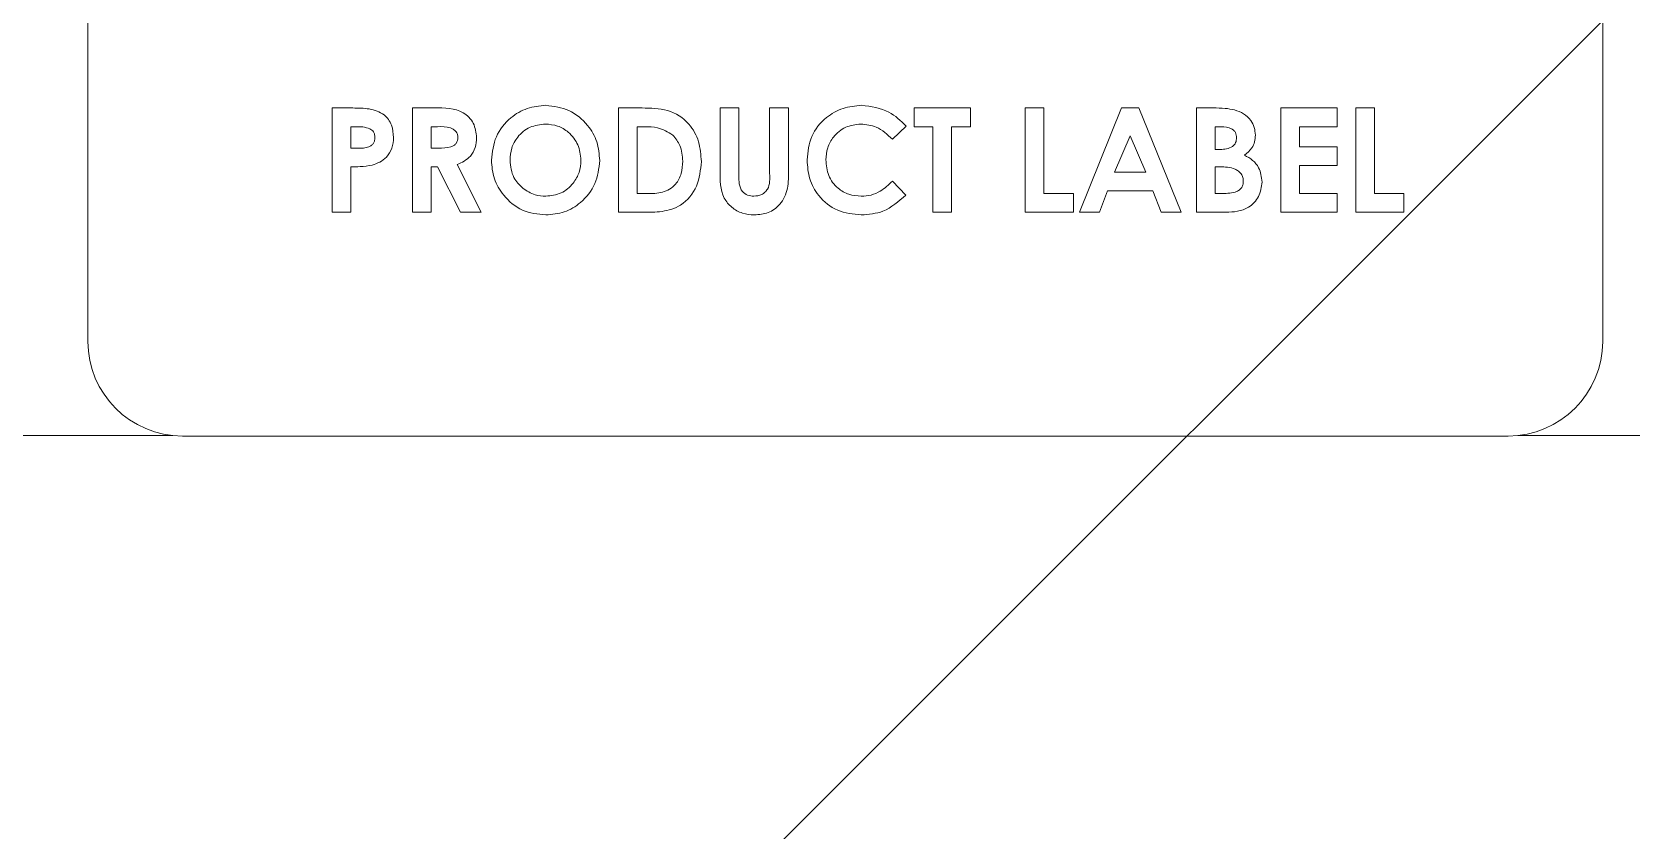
# Model space of a CAD drawing. Header units: inches. Extents: x -284 to 763, y -243 to 242.
# Drawn here: x 704.276 to 706.387, y -172.124 to -171.07 of the extents above; entities that cross this region are included whole.
import ezdxf

# ---------------------------------------------------------------- set-up
doc = ezdxf.new("R2010")
doc.units = ezdxf.units.IN
doc.header["$MEASUREMENT"] = 0
doc.layers.add('NEW AV EQUIP', color=160, linetype='Continuous')
doc.layers.add('TEXT', color=4, linetype='Continuous')

msp = doc.modelspace()

# ---------------------------------------------------------------- hatches: boundary and pattern name
at = {"layer": 'TEXT'}
h = msp.add_hatch(dxfattribs=at)
h.set_pattern_fill('ANSI32', color=256, scale=10)
h.set_pattern_definition([(45, (2e-13, 8.2462), (-2.65165, 2.65165), []), (45, (1.7678, 8.2462), (-2.65165, 2.65165), [])])
h.paths.add_polyline_path([(681.5, -161.8158), (681.5, -185.8158), (729.5, -185.8158), (729.5, -161.8158)])

# ---------------------------------------------------------------- linework, layer by layer
at = {"layer": 'NEW AV EQUIP', "linetype": 'Continuous', "lineweight": 15}
for p, q in [((704.35, -170.7288), (704.35, -171.4788)), ((706.35, -171.4788), (706.35, -170.7288)), ((704.6724, -171.1704), (704.7, -171.1704)), ((704.6724, -171.3082), (704.6724, -171.1704)), ((704.7784, -171.1704), (704.8073, -171.1704)), ((704.7784, -171.3082), (704.7784, -171.1704)), ((705.0505, -171.1704), (705.0817, -171.1704)), ((705.0505, -171.3082), (705.0505, -171.1704)), ((705.1848, -171.1704), (705.2095, -171.1704)), ((705.1848, -171.2526), (705.1848, -171.1704)), ((705.2095, -171.1704), (705.2095, -171.2601)), ((705.2501, -171.1704), (705.2749, -171.1704)), ((705.2501, -171.2568), (705.2501, -171.1704)), ((705.2749, -171.1704), (705.2749, -171.2526)), ((705.4409, -171.1704), (705.5151, -171.1704)), ((705.4409, -171.1951), (705.4409, -171.1704)), ((705.5151, -171.1704), (705.5151, -171.1951)), ((705.5875, -171.1704), (705.6123, -171.1704)), ((705.5875, -171.3082), (705.5875, -171.1704)), ((705.6123, -171.1704), (705.6123, -171.2835)), ((705.6591, -171.3082), (705.7148, -171.1704)), ((705.7148, -171.1704), (705.7377, -171.1704)), ((705.7377, -171.1704), (705.7934, -171.3082)), ((705.8137, -171.1704), (705.8358, -171.1704)), ((705.8137, -171.3082), (705.8137, -171.1704)), ((705.925, -171.1704), (705.9992, -171.1704)), ((705.925, -171.3082), (705.925, -171.1704)), ((705.9992, -171.1704), (705.9992, -171.1951)), ((706.0239, -171.1704), (706.0486, -171.1704)), ((706.0239, -171.3082), (706.0239, -171.1704)), ((706.0486, -171.1704), (706.0486, -171.2835)), ((704.6972, -171.1951), (704.6972, -171.1951)), ((704.705, -171.1951), (704.6972, -171.1951)), ((704.705, -171.1951), (704.6972, -171.1951)), ((704.6972, -171.1951), (704.6972, -171.2234)), ((704.705, -171.1951), (704.705, -171.1951)), ((704.7225, -171.1979), (704.7225, -171.1979)), ((704.729, -171.2095), (704.729, -171.2095)), ((704.8032, -171.1951), (704.8032, -171.2234)), ((704.8116, -171.1951), (704.8032, -171.1951)), ((704.8032, -171.1951), (704.8032, -171.1951)), ((704.8116, -171.1951), (704.8032, -171.1951)), ((704.8116, -171.1951), (704.8116, -171.1951)), ((704.8385, -171.2092), (704.8385, -171.2092)), ((704.9541, -171.1916), (704.9541, -171.1916)), ((705.0752, -171.1951), (705.0752, -171.2835)), ((705.0847, -171.1951), (705.0752, -171.1951)), ((705.0847, -171.1951), (705.0752, -171.1951)), ((705.0752, -171.1951), (705.0752, -171.1951)), ((705.0847, -171.1951), (705.0847, -171.1951)), ((705.1223, -171.2062), (705.1223, -171.2062)), ((705.3706, -171.1916), (705.3706, -171.1916)), ((705.4303, -171.1943), (705.4122, -171.2116)), ((705.4303, -171.1943), (705.4122, -171.2116)), ((705.4656, -171.1951), (705.4409, -171.1951)), ((705.4656, -171.1951), (705.4409, -171.1951)), ((705.4656, -171.3082), (705.4656, -171.1951)), ((705.4656, -171.1951), (705.4656, -171.1951)), ((705.4904, -171.1951), (705.4904, -171.3082)), ((705.5151, -171.1951), (705.4904, -171.1951)), ((705.5151, -171.1951), (705.4904, -171.1951)), ((705.4904, -171.1951), (705.4904, -171.1951)), ((705.7262, -171.2074), (705.7056, -171.2552)), ((705.7262, -171.2074), (705.7056, -171.2552)), ((705.7469, -171.2552), (705.7262, -171.2074)), ((705.7262, -171.2074), (705.7262, -171.2074)), ((705.7469, -171.2552), (705.7262, -171.2074)), ((705.8384, -171.1951), (705.8384, -171.1951)), ((705.8462, -171.1951), (705.8384, -171.1951)), ((705.8462, -171.1951), (705.8384, -171.1951)), ((705.8384, -171.1951), (705.8384, -171.2252)), ((705.8462, -171.1951), (705.8462, -171.1951)), ((705.8667, -171.2097), (705.8667, -171.2097)), ((705.9497, -171.1951), (705.9497, -171.2216)), ((705.9992, -171.1951), (705.9497, -171.1951)), ((705.9497, -171.1951), (705.9497, -171.1951)), ((705.9992, -171.1951), (705.9497, -171.1951)), ((704.6972, -171.2234), (704.7059, -171.2234)), ((704.8032, -171.2234), (704.8128, -171.2234)), ((705.4122, -171.2116), (705.4122, -171.2116)), ((705.8384, -171.2252), (705.845, -171.2252)), ((705.9497, -171.2216), (705.9992, -171.2216)), ((705.9992, -171.2216), (705.9992, -171.2464)), ((704.6972, -171.2481), (704.6972, -171.3082)), ((704.6972, -171.2481), (704.6972, -171.2481)), ((704.7252, -171.246), (704.7252, -171.246)), ((704.8032, -171.2481), (704.8032, -171.3082)), ((704.8116, -171.2481), (704.8032, -171.2481)), ((704.8116, -171.2481), (704.8032, -171.2481)), ((704.8032, -171.2481), (704.8032, -171.2481)), ((704.8419, -171.3082), (704.8116, -171.2481)), ((704.8116, -171.2481), (704.8116, -171.2481)), ((704.8419, -171.3082), (704.8116, -171.2481)), ((704.8376, -171.2453), (704.8694, -171.3082)), ((704.8376, -171.2453), (704.8376, -171.2453)), ((704.9074, -171.2396), (704.9074, -171.2396)), ((705.001, -171.2394), (705.001, -171.2394)), ((705.1353, -171.2408), (705.1353, -171.2408)), ((705.3243, -171.239), (705.3243, -171.239)), ((705.8384, -171.2481), (705.8384, -171.2835)), ((705.8443, -171.2481), (705.8384, -171.2481)), ((705.8384, -171.2481), (705.8384, -171.2481)), ((705.8443, -171.2481), (705.8384, -171.2481)), ((705.8443, -171.2481), (705.8443, -171.2481)), ((705.8771, -171.2329), (705.8771, -171.2329)), ((705.9497, -171.2464), (705.9497, -171.2835)), ((705.9992, -171.2464), (705.9497, -171.2464)), ((705.9992, -171.2464), (705.9497, -171.2464)), ((705.9497, -171.2464), (705.9497, -171.2464)), ((705.4122, -171.267), (705.4298, -171.2854)), ((705.7056, -171.2552), (705.7469, -171.2552)), ((705.7056, -171.2552), (705.7056, -171.2552)), ((705.7469, -171.2552), (705.7469, -171.2552)), ((705.8755, -171.2673), (705.8755, -171.2673)), ((705.0752, -171.2835), (705.0881, -171.2835)), ((705.6123, -171.2835), (705.6511, -171.2835)), ((705.6511, -171.2835), (705.6511, -171.3082)), ((705.6962, -171.2799), (705.6855, -171.3082)), ((705.6962, -171.2799), (705.6855, -171.3082)), ((705.7562, -171.2799), (705.6962, -171.2799)), ((705.6962, -171.2799), (705.6962, -171.2799)), ((705.7562, -171.2799), (705.6962, -171.2799)), ((705.7669, -171.3082), (705.7562, -171.2799)), ((705.7562, -171.2799), (705.7562, -171.2799)), ((705.7669, -171.3082), (705.7562, -171.2799)), ((705.8384, -171.2835), (705.8455, -171.2835)), ((705.9497, -171.2835), (705.9992, -171.2835)), ((705.9992, -171.2835), (705.9992, -171.3082)), ((706.0486, -171.2835), (706.0875, -171.2835)), ((706.0875, -171.2835), (706.0875, -171.3082)), ((704.6972, -171.3082), (704.6724, -171.3082)), ((704.6972, -171.3082), (704.6724, -171.3082)), ((704.8032, -171.3082), (704.7784, -171.3082)), ((704.8032, -171.3082), (704.7784, -171.3082)), ((704.8694, -171.3082), (704.8419, -171.3082)), ((704.8419, -171.3082), (704.8419, -171.3082)), ((704.8694, -171.3082), (704.8419, -171.3082)), ((704.9547, -171.3117), (704.9547, -171.3117)), ((705.0821, -171.3082), (705.0505, -171.3082)), ((705.0821, -171.3082), (705.0505, -171.3082)), ((705.0821, -171.3082), (705.0821, -171.3082)), ((705.2299, -171.3117), (705.2299, -171.3117)), ((705.3711, -171.3117), (705.3711, -171.3117)), ((705.4904, -171.3082), (705.4656, -171.3082)), ((705.4904, -171.3082), (705.4656, -171.3082)), ((705.6511, -171.3082), (705.5875, -171.3082)), ((705.6511, -171.3082), (705.5875, -171.3082)), ((705.6855, -171.3082), (705.6591, -171.3082)), ((705.6855, -171.3082), (705.6591, -171.3082)), ((705.6855, -171.3082), (705.6855, -171.3082)), ((705.7934, -171.3082), (705.7669, -171.3082)), ((705.7669, -171.3082), (705.7669, -171.3082)), ((705.7934, -171.3082), (705.7669, -171.3082)), ((705.8524, -171.3082), (705.8137, -171.3082)), ((705.8524, -171.3082), (705.8137, -171.3082)), ((705.8524, -171.3082), (705.8524, -171.3082)), ((705.9992, -171.3082), (705.925, -171.3082)), ((705.9992, -171.3082), (705.925, -171.3082)), ((706.0875, -171.3082), (706.0239, -171.3082)), ((706.0875, -171.3082), (706.0239, -171.3082)), ((689.6337, -171.6031), (704.462, -171.6031)), ((704.475, -171.6038), (706.225, -171.6038)), ((706.238, -171.6031), (721.0663, -171.6031))]:
    msp.add_line(p, q, dxfattribs=at)
for centre, start, end in [((704.475, -171.4788), 180, 269.9998), ((706.225, -171.4788), 270, 360)]:
    msp.add_arc(centre, 0.125, start, end, dxfattribs=at)
for points, knots in [([(704.8827, -171.2392), (704.884, -171.2286), (704.8865, -171.2074), (704.9058, -171.1836), (704.9295, -171.1694), (704.9462, -171.1677), (704.9545, -171.1669)], [0, 0, 0, 0, 0.27964, 0.559215, 0.77967, 1, 1, 1, 1]), ([(704.9545, -171.1669), (704.9651, -171.1682), (704.9864, -171.1709), (705.0095, -171.1909), (705.0237, -171.2146), (705.0251, -171.2314), (705.0258, -171.2397)], [0, 0, 0, 0, 0.279367, 0.55919, 0.779515, 1, 1, 1, 1]), ([(705.2996, -171.2391), (705.3007, -171.2284), (705.3029, -171.207), (705.3224, -171.1832), (705.3465, -171.1693), (705.3632, -171.1677), (705.3715, -171.1669)], [0, 0, 0, 0, 0.2798116, 0.5590301, 0.7795594, 1, 1, 1, 1]), ([(705.3715, -171.1669), (705.3842, -171.1686), (705.4068, -171.1716), (705.4231, -171.1873), (705.4303, -171.1943)], [0, 0, 0, 0, 0.559027, 1, 1, 1, 1]), ([(704.7, -171.1704), (704.7072, -171.1705), (704.7213, -171.1706), (704.741, -171.177), (704.7523, -171.1927), (704.7532, -171.2039), (704.7537, -171.2095)], [0, 0, 0, 0, 0.281822, 0.560199, 0.779682, 1, 1, 1, 1]), ([(704.8073, -171.1704), (704.8209, -171.1703), (704.838, -171.1701), (704.8535, -171.1824), (704.8613, -171.1931), (704.8625, -171.203), (704.8632, -171.2095)], [0, 0, 0, 0, 0.498993, 0.624644, 0.750364, 1, 1, 1, 1]), ([(705.0817, -171.1704), (705.0931, -171.1705), (705.1158, -171.1706), (705.144, -171.1883), (705.158, -171.2146), (705.1593, -171.2323), (705.16, -171.2412)], [0, 0, 0, 0, 0.28148, 0.558725, 0.779167, 1, 1, 1, 1]), ([(705.8358, -171.1704), (705.841, -171.1704), (705.8505, -171.1704), (705.8598, -171.1721), (705.8639, -171.1729)], [0, 0, 0, 0, 0.560277, 1, 1, 1, 1]), ([(705.8639, -171.1729), (705.868, -171.1743), (705.8763, -171.1771), (705.8853, -171.1859), (705.8906, -171.196), (705.8911, -171.2029), (705.8914, -171.2063)], [0, 0, 0, 0, 0.280127, 0.559799, 0.77979, 1, 1, 1, 1]), ([(704.7225, -171.1979), (704.7193, -171.1969), (704.7136, -171.1951), (704.7076, -171.1951), (704.705, -171.1951)], [0, 0, 0, 0, 0.558514, 1, 1, 1, 1]), ([(704.7225, -171.1979), (704.7193, -171.1969), (704.7136, -171.1951), (704.7076, -171.1951), (704.705, -171.1951)], [0, 0, 0, 0, 0.558515, 1, 1, 1, 1]), ([(704.7059, -171.2234), (704.7112, -171.2235), (704.7178, -171.2237), (704.7246, -171.2199), (704.7272, -171.217), (704.7287, -171.2134), (704.7289, -171.2108), (704.729, -171.2095)], [0, 0, 0, 0, 0.499344, 0.624537, 0.749685, 0.874792, 1, 1, 1, 1]), ([(704.729, -171.2095), (704.7289, -171.2082), (704.7287, -171.2056), (704.7269, -171.2011), (704.7242, -171.1991), (704.7225, -171.1979)], [0, 0, 0, 0, 0.281138, 0.561692, 1, 1, 1, 1]), ([(704.729, -171.2095), (704.7289, -171.2082), (704.7287, -171.2056), (704.7269, -171.2011), (704.7242, -171.1991), (704.7225, -171.1979)], [0, 0, 0, 0, 0.281137, 0.5617, 1, 1, 1, 1]), ([(704.7537, -171.2095), (704.7533, -171.2142), (704.7526, -171.2236), (704.7453, -171.235), (704.7357, -171.2424), (704.7287, -171.2448), (704.7252, -171.246)], [0, 0, 0, 0, 0.279947, 0.559254, 0.779546, 1, 1, 1, 1]), ([(704.7537, -171.2095), (704.7533, -171.2142), (704.7526, -171.2236), (704.7453, -171.235), (704.7357, -171.2424), (704.7287, -171.2448), (704.7252, -171.246)], [0, 0, 0, 0, 0.279947, 0.559254, 0.779546, 1, 1, 1, 1]), ([(704.8385, -171.2092), (704.8384, -171.2078), (704.8381, -171.2049), (704.8359, -171.2011), (704.8326, -171.1983), (704.8247, -171.1948), (704.8174, -171.195), (704.8116, -171.1951)], [0, 0, 0, 0, 0.124909, 0.249801, 0.374866, 0.500017, 1, 1, 1, 1]), ([(704.8385, -171.2092), (704.8384, -171.2078), (704.8381, -171.2049), (704.8359, -171.2011), (704.8326, -171.1983), (704.8247, -171.1948), (704.8174, -171.195), (704.8116, -171.1951)], [0, 0, 0, 0, 0.124909, 0.249801, 0.374866, 0.500017, 1, 1, 1, 1]), ([(704.8128, -171.2234), (704.8184, -171.2233), (704.8255, -171.2233), (704.8333, -171.2202), (704.8365, -171.2173), (704.8383, -171.2134), (704.8384, -171.2106), (704.8385, -171.2092)], [0, 0, 0, 0, 0.500156, 0.62529, 0.749985, 0.874845, 1, 1, 1, 1]), ([(704.8632, -171.2095), (704.8629, -171.214), (704.8623, -171.2228), (704.8545, -171.2373), (704.844, -171.2423), (704.8376, -171.2453)], [0, 0, 0, 0, 0.281084, 0.561289, 1, 1, 1, 1]), ([(704.8632, -171.2095), (704.8629, -171.214), (704.8623, -171.2228), (704.8545, -171.2373), (704.844, -171.2423), (704.8376, -171.2453)], [0, 0, 0, 0, 0.2810808, 0.5612893, 1, 1, 1, 1]), ([(704.9541, -171.1916), (704.9471, -171.1924), (704.933, -171.194), (704.9175, -171.2071), (704.9086, -171.223), (704.9078, -171.2341), (704.9074, -171.2396)], [0, 0, 0, 0, 0.2795809, 0.5591049, 0.7793508, 1, 1, 1, 1]), ([(704.9541, -171.1916), (704.9471, -171.1924), (704.933, -171.194), (704.9175, -171.2071), (704.9086, -171.223), (704.9078, -171.2341), (704.9074, -171.2396)], [0, 0, 0, 0, 0.279581, 0.559105, 0.779351, 1, 1, 1, 1]), ([(705.001, -171.2394), (705.0003, -171.2324), (704.9987, -171.2184), (704.9861, -171.2027), (704.9706, -171.1931), (704.9596, -171.1921), (704.9541, -171.1916)], [0, 0, 0, 0, 0.279747, 0.559455, 0.779657, 1, 1, 1, 1]), ([(705.001, -171.2394), (705.0003, -171.2324), (704.9987, -171.2184), (704.9861, -171.2027), (704.9706, -171.1931), (704.9596, -171.1921), (704.9541, -171.1916)], [0, 0, 0, 0, 0.279747, 0.559455, 0.779657, 1, 1, 1, 1]), ([(705.1223, -171.2062), (705.1158, -171.2023), (705.1041, -171.1954), (705.0906, -171.1952), (705.0847, -171.1951)], [0, 0, 0, 0, 0.557295, 1, 1, 1, 1]), ([(705.1223, -171.2062), (705.1158, -171.2023), (705.1041, -171.1954), (705.0906, -171.1952), (705.0847, -171.1951)], [0, 0, 0, 0, 0.557295, 1, 1, 1, 1]), ([(705.1353, -171.2408), (705.1348, -171.2335), (705.134, -171.2206), (705.1259, -171.2106), (705.1223, -171.2062)], [0, 0, 0, 0, 0.560298, 1, 1, 1, 1]), ([(705.1353, -171.2408), (705.1348, -171.2335), (705.134, -171.2206), (705.1259, -171.2106), (705.1223, -171.2062)], [0, 0, 0, 0, 0.560298, 1, 1, 1, 1]), ([(705.3706, -171.1916), (705.3636, -171.1924), (705.3498, -171.194), (705.3346, -171.2071), (705.3256, -171.2227), (705.3247, -171.2336), (705.3243, -171.239)], [0, 0, 0, 0, 0.279532, 0.559156, 0.779444, 1, 1, 1, 1]), ([(705.3706, -171.1916), (705.3636, -171.1924), (705.3498, -171.194), (705.3346, -171.2071), (705.3256, -171.2227), (705.3247, -171.2336), (705.3243, -171.239)], [0, 0, 0, 0, 0.279533, 0.559156, 0.779444, 1, 1, 1, 1]), ([(705.4122, -171.2116), (705.4055, -171.2054), (705.3936, -171.1943), (705.3776, -171.1924), (705.3706, -171.1916)], [0, 0, 0, 0, 0.560034, 1, 1, 1, 1]), ([(705.4122, -171.2116), (705.4055, -171.2054), (705.3936, -171.1943), (705.3776, -171.1924), (705.3706, -171.1916)], [0, 0, 0, 0, 0.5600341, 1, 1, 1, 1]), ([(705.845, -171.2252), (705.8478, -171.2251), (705.8534, -171.2249), (705.8609, -171.2221), (705.866, -171.2164), (705.8664, -171.2119), (705.8667, -171.2097)], [0, 0, 0, 0, 0.281096, 0.560548, 0.780094, 1, 1, 1, 1]), ([(705.8667, -171.2097), (705.8664, -171.2073), (705.8659, -171.2037), (705.8629, -171.1999), (705.8571, -171.1957), (705.851, -171.1954), (705.8462, -171.1951)], [0, 0, 0, 0, 0.249586, 0.375362, 0.501271, 1, 1, 1, 1]), ([(705.8667, -171.2097), (705.8664, -171.2073), (705.8659, -171.2037), (705.8629, -171.1999), (705.8571, -171.1957), (705.851, -171.1954), (705.8462, -171.1951)], [0, 0, 0, 0, 0.249587, 0.375358, 0.50127, 1, 1, 1, 1]), ([(705.8914, -171.2063), (705.8912, -171.2093), (705.8908, -171.2151), (705.8864, -171.2249), (705.8806, -171.2299), (705.8771, -171.2329)], [0, 0, 0, 0, 0.280307, 0.560455, 1, 1, 1, 1]), ([(705.8914, -171.2063), (705.8912, -171.2093), (705.8908, -171.2151), (705.8864, -171.2249), (705.8806, -171.2299), (705.8771, -171.2329)], [0, 0, 0, 0, 0.280306, 0.560457, 1, 1, 1, 1]), ([(704.7252, -171.246), (704.72, -171.2468), (704.7107, -171.2481), (704.7013, -171.2481), (704.6972, -171.2481)], [0, 0, 0, 0, 0.559616, 1, 1, 1, 1]), ([(704.7252, -171.246), (704.72, -171.2468), (704.7107, -171.2481), (704.7013, -171.2481), (704.6972, -171.2481)], [0, 0, 0, 0, 0.559616, 1, 1, 1, 1]), ([(704.9547, -171.3117), (704.944, -171.3106), (704.9226, -171.3082), (704.8992, -171.2882), (704.8849, -171.2644), (704.8834, -171.2476), (704.8827, -171.2392)], [0, 0, 0, 0, 0.279626, 0.559181, 0.779559, 1, 1, 1, 1]), ([(704.9547, -171.3117), (704.944, -171.3106), (704.9226, -171.3082), (704.8992, -171.2882), (704.8849, -171.2644), (704.8834, -171.2476), (704.8827, -171.2392)], [0, 0, 0, 0, 0.279626, 0.559182, 0.77956, 1, 1, 1, 1]), ([(704.9074, -171.2396), (704.9082, -171.2476), (704.9097, -171.262), (704.9199, -171.272), (704.9243, -171.2764)], [0, 0, 0, 0, 0.559409, 1, 1, 1, 1]), ([(704.9546, -171.287), (704.9616, -171.2862), (704.9755, -171.2845), (704.9906, -171.2714), (704.9997, -171.2558), (705.0006, -171.2448), (705.001, -171.2394)], [0, 0, 0, 0, 0.279464, 0.559183, 0.77947, 1, 1, 1, 1]), ([(705.0258, -171.2397), (705.0246, -171.2503), (705.0222, -171.2714), (705.003, -171.295), (704.9796, -171.3096), (704.963, -171.311), (704.9547, -171.3117)], [0, 0, 0, 0, 0.27967, 0.559366, 0.779625, 1, 1, 1, 1]), ([(705.0258, -171.2397), (705.0246, -171.2503), (705.0222, -171.2714), (705.003, -171.295), (704.9796, -171.3096), (704.963, -171.311), (704.9547, -171.3117)], [0, 0, 0, 0, 0.279669, 0.559365, 0.779625, 1, 1, 1, 1]), ([(705.16, -171.2412), (705.1589, -171.2523), (705.1566, -171.2743), (705.136, -171.3001), (705.1081, -171.3083), (705.0908, -171.3082), (705.0821, -171.3082)], [0, 0, 0, 0, 0.280255, 0.558958, 0.778322, 1, 1, 1, 1]), ([(705.16, -171.2412), (705.1589, -171.2523), (705.1566, -171.2743), (705.136, -171.3001), (705.1081, -171.3083), (705.0908, -171.3082), (705.0821, -171.3082)], [0, 0, 0, 0, 0.280256, 0.558958, 0.778322, 1, 1, 1, 1]), ([(705.0881, -171.2835), (705.0951, -171.2835), (705.1088, -171.2835), (705.1264, -171.2733), (705.1343, -171.257), (705.135, -171.2462), (705.1353, -171.2408)], [0, 0, 0, 0, 0.281797, 0.558436, 0.778853, 1, 1, 1, 1]), ([(705.3711, -171.3117), (705.3604, -171.3107), (705.3389, -171.3085), (705.3148, -171.2889), (705.3014, -171.2643), (705.3002, -171.2475), (705.2996, -171.2391)], [0, 0, 0, 0, 0.27983, 0.559131, 0.779366, 1, 1, 1, 1]), ([(705.3711, -171.3117), (705.3604, -171.3107), (705.3389, -171.3085), (705.3148, -171.2889), (705.3014, -171.2643), (705.3002, -171.2475), (705.2996, -171.2391)], [0, 0, 0, 0, 0.27983, 0.55913, 0.779365, 1, 1, 1, 1]), ([(705.3243, -171.239), (705.325, -171.2461), (705.3263, -171.2601), (705.3386, -171.2764), (705.3545, -171.2856), (705.3655, -171.2865), (705.371, -171.287)], [0, 0, 0, 0, 0.2800458, 0.559231, 0.7795263, 1, 1, 1, 1]), ([(705.8755, -171.2673), (705.8754, -171.2656), (705.8752, -171.2622), (705.8728, -171.2574), (705.8692, -171.2537), (705.8602, -171.2485), (705.8513, -171.2483), (705.8443, -171.2481)], [0, 0, 0, 0, 0.125208, 0.250273, 0.3755, 0.500771, 1, 1, 1, 1]), ([(705.8755, -171.2673), (705.8754, -171.2656), (705.8752, -171.2622), (705.8728, -171.2574), (705.8692, -171.2537), (705.8602, -171.2485), (705.8513, -171.2483), (705.8443, -171.2481)], [0, 0, 0, 0, 0.125208, 0.250273, 0.375503, 0.500771, 1, 1, 1, 1]), ([(705.8771, -171.2329), (705.8808, -171.2349), (705.8881, -171.239), (705.8982, -171.2508), (705.8995, -171.2617), (705.9002, -171.2683)], [0, 0, 0, 0, 0.281285, 0.561701, 1, 1, 1, 1]), ([(705.2299, -171.3117), (705.2246, -171.3113), (705.2139, -171.3105), (705.1997, -171.3024), (705.1844, -171.2842), (705.1846, -171.2656), (705.1848, -171.2526)], [0, 0, 0, 0, 0.18717, 0.374045, 0.56064, 1, 1, 1, 1]), ([(705.2299, -171.3117), (705.2246, -171.3113), (705.2139, -171.3105), (705.1997, -171.3024), (705.1844, -171.2842), (705.1846, -171.2656), (705.1848, -171.2526)], [0, 0, 0, 0, 0.18717, 0.374045, 0.56064, 1, 1, 1, 1]), ([(705.2095, -171.2601), (705.2095, -171.2636), (705.2095, -171.2708), (705.2128, -171.2807), (705.2208, -171.2863), (705.2265, -171.2868), (705.2293, -171.287)], [0, 0, 0, 0, 0.281907, 0.559799, 0.779444, 1, 1, 1, 1]), ([(705.2293, -171.287), (705.2329, -171.2866), (705.2383, -171.286), (705.2441, -171.2819), (705.2509, -171.2735), (705.2504, -171.2642), (705.2501, -171.2568)], [0, 0, 0, 0, 0.249646, 0.375327, 0.500826, 1, 1, 1, 1]), ([(705.2749, -171.2526), (705.2751, -171.2606), (705.2754, -171.2766), (705.2659, -171.2975), (705.2488, -171.3102), (705.2362, -171.3112), (705.2299, -171.3117)], [0, 0, 0, 0, 0.28189, 0.559866, 0.779579, 1, 1, 1, 1]), ([(705.2749, -171.2526), (705.2751, -171.2606), (705.2754, -171.2766), (705.2659, -171.2975), (705.2488, -171.3102), (705.2362, -171.3112), (705.2299, -171.3117)], [0, 0, 0, 0, 0.281888, 0.559866, 0.779578, 1, 1, 1, 1]), ([(705.371, -171.287), (705.3754, -171.2867), (705.3843, -171.2862), (705.3989, -171.2796), (705.4072, -171.2718), (705.4122, -171.267)], [0, 0, 0, 0, 0.280126, 0.559882, 1, 1, 1, 1]), ([(705.8455, -171.2835), (705.852, -171.2834), (705.8601, -171.2833), (705.8692, -171.2798), (705.8729, -171.2766), (705.8752, -171.2722), (705.8754, -171.269), (705.8755, -171.2673)], [0, 0, 0, 0, 0.500037, 0.625167, 0.75013, 0.874963, 1, 1, 1, 1]), ([(705.9002, -171.2683), (705.8993, -171.2749), (705.8974, -171.288), (705.8841, -171.302), (705.8679, -171.3077), (705.8576, -171.308), (705.8524, -171.3082)], [0, 0, 0, 0, 0.279213, 0.55848, 0.778694, 1, 1, 1, 1]), ([(705.9002, -171.2683), (705.8993, -171.2749), (705.8974, -171.288), (705.8841, -171.302), (705.8679, -171.3077), (705.8576, -171.308), (705.8524, -171.3082)], [0, 0, 0, 0, 0.279214, 0.558479, 0.778694, 1, 1, 1, 1]), ([(704.9243, -171.2764), (704.9295, -171.2798), (704.9388, -171.2859), (704.9498, -171.2867), (704.9546, -171.287)], [0, 0, 0, 0, 0.559378, 1, 1, 1, 1]), ([(705.4298, -171.2854), (705.4203, -171.2939), (705.4035, -171.3091), (705.381, -171.3109), (705.3711, -171.3117)], [0, 0, 0, 0, 0.5598154, 1, 1, 1, 1]), ([(705.4298, -171.2854), (705.4203, -171.2939), (705.4035, -171.3091), (705.381, -171.3109), (705.3711, -171.3117)], [0, 0, 0, 0, 0.559815, 1, 1, 1, 1])]:
    msp.add_open_spline(points, degree=3, knots=knots, dxfattribs=at)

doc.saveas('drawing.dxf')
